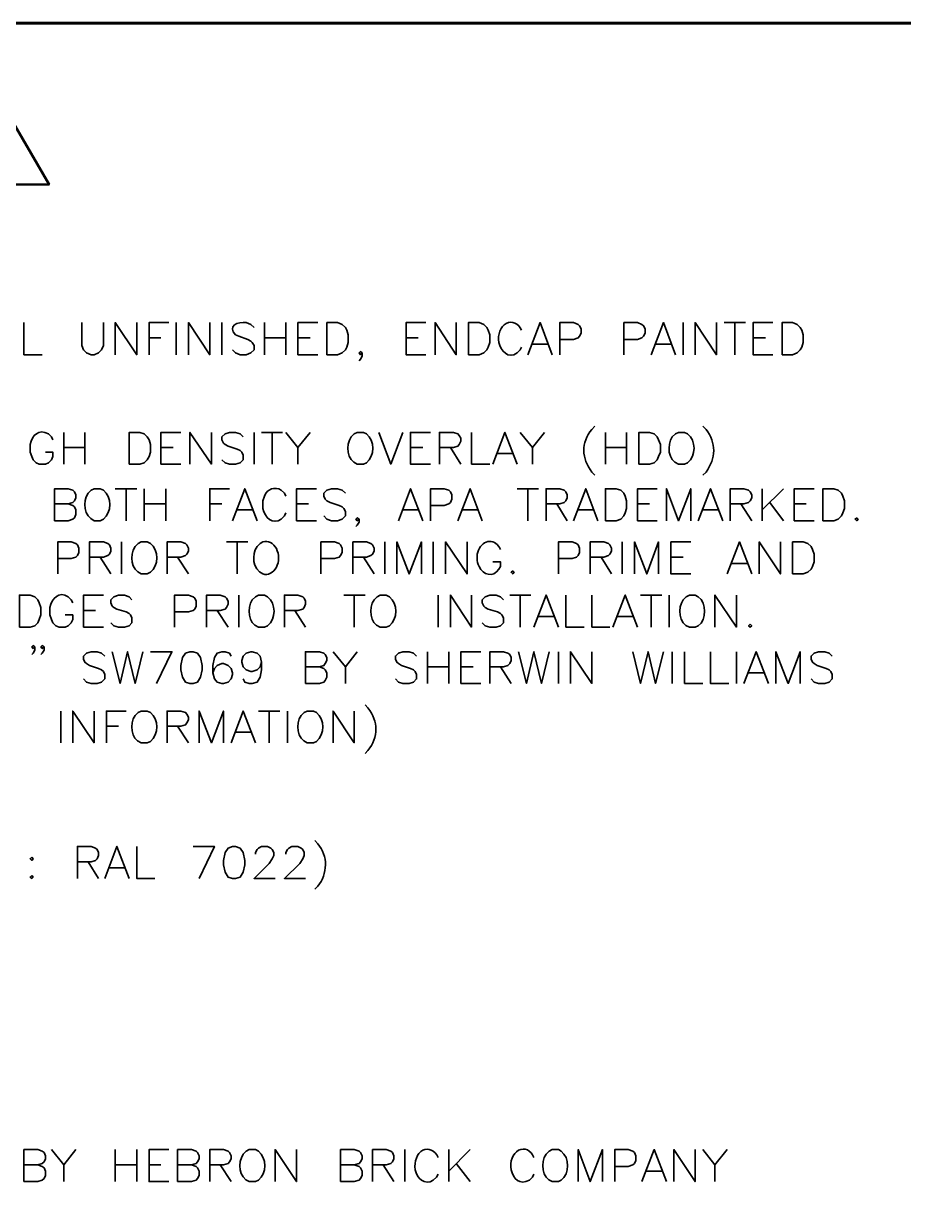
# Model space of a CAD drawing. Header units: inches. Extents: x 5 to 516, y -193 to 129.
# Drawn here: x 98.66 to 107.27, y -116.15 to -104.78 of the extents above; entities that cross this region are included whole.
import ezdxf

# ---------------------------------------------------------------- set-up
doc = ezdxf.new("R2010")
doc.units = ezdxf.units.IN
doc.header["$MEASUREMENT"] = 0
doc.layers.add('PDF4_Geometry', color=7, linetype='Continuous')

msp = doc.modelspace()

# ---------------------------------------------------------------- linework, layer by layer
at = {"layer": 'PDF4_Geometry', "lineweight": 60}
msp.add_lwpolyline([(139.8887591, -104.7829852), (12.888749, -104.7829852)], dxfattribs=at)
at = {"layer": 'PDF4_Geometry', "lineweight": 50}
msp.add_lwpolyline([(98.4820887, -105.6129854), (98.9154221, -106.3596521), (98.0487554, -106.3596521)], close=True, dxfattribs=at)
at = {"layer": 'PDF4_Geometry', "lineweight": 35}
for points in [[(98.6687546, -107.7096516), (98.6687546, -108.022985), (98.8487546, -108.022985)], [(99.235422, -107.7096516), (99.235422, -107.932985), (99.2520887, -107.9763183), (99.2820887, -108.0063183), (99.325422, -108.022985), (99.355422, -108.022985), (99.3987553, -108.0063183), (99.4287553, -107.9763183), (99.445422, -107.932985), (99.445422, -107.7096516)], [(99.5620889, -108.0229858), (99.5620889, -107.7096525), (99.772089, -108.0229858), (99.772089, -107.7096525)], [(99.8920891, -108.0229858), (99.8920891, -107.7096525), (100.0854225, -107.7096525)], [(100.1587551, -107.7096516), (100.1587551, -108.022985)], [(100.278757, -108.0229858), (100.278757, -107.7096525), (100.4854237, -108.0229858), (100.4854237, -107.7096525)], [(100.6054206, -107.7096516), (100.6054206, -108.022985)], [(100.9187548, -107.7563198), (100.8887548, -107.7263198), (100.8420881, -107.7096531)], [(101.0220873, -107.7096516), (101.0220873, -108.022985)], [(101.2287557, -107.7096516), (101.2287557, -108.022985)], [(101.5420876, -108.0229858), (101.3487543, -108.0229858), (101.3487543, -107.7096525), (101.5420876, -107.7096525)], [(102.5987555, -108.0229858), (102.4054221, -108.0229858), (102.4054221, -107.7096525), (102.5987555, -107.7096525)], [(102.6887541, -108.0229858), (102.6887541, -107.7096525), (102.8954208, -108.0229858), (102.8954208, -107.7096525)], [(103.5954246, -108.0229858), (103.7154246, -107.7096525), (103.8354247, -108.0229858)], [(103.9087554, -108.0229858), (103.9087554, -107.7096525), (104.0420888, -107.7096525), (104.0887554, -107.7263191), (104.1020888, -107.7396525), (104.1187554, -107.7696525), (104.1187554, -107.8129858), (104.1020888, -107.8429858), (104.0887554, -107.8596525), (104.0420888, -107.8729858), (103.9087554, -107.8729858)], [(104.5354238, -108.0229858), (104.5354238, -107.7096525), (104.6687571, -107.7096525), (104.7120904, -107.7263191), (104.7287571, -107.7396525), (104.7420904, -107.7696525), (104.7420904, -107.8129858), (104.7287571, -107.8429858), (104.7120904, -107.8596525), (104.6687571, -107.8729858), (104.5354238, -107.8729858)], [(104.8020898, -108.0229858), (104.9220898, -107.7096525), (105.0387565, -108.0229858)], [(105.1154239, -107.7096516), (105.1154239, -108.022985)], [(105.2320893, -108.0229858), (105.2320893, -107.7096525), (105.4420893, -108.0229858), (105.4420893, -107.7096525)], [(105.5154213, -107.7096516), (105.7254213, -107.7096516)], [(105.6187572, -107.7096516), (105.6187572, -108.022985)], [(105.99209, -108.0229858), (105.7987567, -108.0229858), (105.7987567, -107.7096525), (105.99209, -107.7096525)], [(100.7387548, -107.8296531), (100.7687548, -107.8429865), (100.8587548, -107.8729865), (100.8887548, -107.8896532), (100.9020881, -107.9029865), (100.9187548, -107.9329865), (100.9187548, -107.9763198), (100.8887548, -108.0063198), (100.8420881, -108.0229865), (100.7820881, -108.0229865), (100.7387548, -108.0063198), (100.7087548, -107.9763198)], [(99.8920891, -107.8596523), (100.0087558, -107.8596523)], [(101.0220873, -107.8596523), (101.228754, -107.8596523)], [(101.3487543, -107.8596523), (101.4687543, -107.8596523)], [(102.4054221, -107.8596523), (102.5254221, -107.8596523)], [(103.4920903, -108.0063187), (103.5220904, -107.9763187), (103.5354237, -107.9496521)], [(103.6420894, -107.9196533), (103.7887561, -107.9196533)], [(104.8454247, -107.9196533), (104.9954248, -107.9196533)], [(105.7987567, -107.8596523), (105.9187567, -107.8596523)], [(101.9754226, -108.0063198), (101.9587559, -108.0229865), (101.9454226, -108.0063198), (101.9587559, -107.9929865), (101.9754226, -108.0063198), (101.9754226, -108.0363198), (101.9587559, -108.0663198), (101.9454226, -108.0829865)], [(104.2520884, -108.7229845), (104.2220884, -108.7529845)], [(105.3087562, -108.7229845), (105.3387562, -108.7529845)], [(98.95209, -108.8563192), (98.9387567, -108.8263192), (98.9087566, -108.7963192)], [(99.0587557, -108.7829855), (99.0587557, -109.0929855)], [(99.2654208, -108.7829855), (99.2654208, -109.0929855)], [(100.2020878, -109.0929864), (100.0087544, -109.0929864), (100.0087544, -108.7829864), (100.2020878, -108.7829864)], [(100.2920898, -109.0929864), (100.2920898, -108.7829864), (100.5020898, -109.0929864), (100.5020898, -108.7829864)], [(100.812089, -108.8263187), (100.782089, -108.7963187), (100.7387557, -108.7829854), (100.6787557, -108.7829854), (100.6354224, -108.7963187), (100.6054224, -108.8263187), (100.6054224, -108.8563187), (100.6187557, -108.8863187), (100.6354224, -108.8996521), (100.6654224, -108.9163187), (100.7554224, -108.9463187), (100.782089, -108.9596521), (100.7987557, -108.9763188), (100.812089, -109.0063188), (100.812089, -109.0496521), (100.782089, -109.0796521), (100.7387557, -109.0929854), (100.6787557, -109.0929854), (100.6354224, -109.0796521), (100.6054224, -109.0496521)], [(100.9187548, -108.7829855), (100.9187548, -109.0929855)], [(100.9920885, -108.7829855), (101.1987552, -108.7829855)], [(101.0954244, -108.7829855), (101.0954244, -109.0929855)], [(101.2287557, -108.7829855), (101.3487558, -108.9296521), (101.3487558, -109.0929855)], [(101.4687562, -108.7829855), (101.3487562, -108.9296521)], [(102.0187578, -108.7963188), (101.9887578, -108.7829855), (101.9287578, -108.7829855), (101.8987578, -108.7963188), (101.8687578, -108.8263188)], [(102.1387561, -108.7829855), (102.2554228, -109.0929855), (102.3754228, -108.7829855)], [(102.6454237, -109.0929864), (102.4487571, -109.0929864), (102.4487571, -108.7829864), (102.6454237, -108.7829864)], [(102.7320891, -109.0929864), (102.7320891, -108.7829864), (102.8687557, -108.7829864), (102.9120891, -108.7963198), (102.9254224, -108.8129864), (102.9420891, -108.8396531), (102.9420891, -108.8696531), (102.9254224, -108.8996531), (102.9120891, -108.9163198), (102.8687557, -108.9296531), (102.7320891, -108.9296531)], [(103.0454232, -108.7829855), (103.0454232, -109.0929855), (103.2254233, -109.0929855)], [(103.2554215, -109.0929864), (103.3720882, -108.7829864), (103.4920882, -109.0929864)], [(103.5220875, -108.7829855), (103.6420875, -108.9296521), (103.6420875, -109.0929855)], [(103.7587547, -108.7829855), (103.6420881, -108.9296521)], [(104.3554209, -108.7829855), (104.3554209, -109.0929855)], [(104.5620893, -108.7829855), (104.5620893, -109.0929855)], [(105.1587558, -108.7963188), (105.1287558, -108.7829855), (105.0687558, -108.7829855), (105.0387558, -108.7963188), (105.0087558, -108.8263188)], [(98.7287566, -108.8996526), (98.7287566, -108.9763192), (98.7454233, -109.0196526), (98.7587566, -109.0496526), (98.7887566, -109.0796526), (98.8187566, -109.0929859), (98.8787566, -109.0929859), (98.9087566, -109.0796526), (98.9387567, -109.0496526), (98.95209, -109.0196526), (98.95209, -108.9763192), (98.8787566, -108.9763192)], [(99.0587557, -108.929653), (99.2654224, -108.929653)], [(100.0087544, -108.929653), (100.1287544, -108.929653)], [(102.4487571, -108.929653), (102.5687571, -108.929653)], [(102.8387548, -108.929653), (102.9420881, -109.0929863)], [(104.3554209, -108.929653), (104.5620876, -108.929653)], [(101.9287578, -109.0929855), (101.9887578, -109.0929855), (102.0187578, -109.0796522)], [(103.2987565, -108.9896522), (103.4487565, -108.9896522)], [(105.0687558, -109.0929855), (105.1287558, -109.0929855), (105.1587558, -109.0796522)], [(104.2220884, -109.1696512), (104.2520884, -109.1996512)], [(105.3387562, -109.1696512), (105.3087562, -109.1996512)], [(98.968756, -109.6463193), (98.968756, -109.332986), (99.1020893, -109.332986), (99.1454227, -109.3463193), (99.1620893, -109.362986), (99.1754227, -109.392986), (99.1754227, -109.422986), (99.1620893, -109.452986), (99.1454227, -109.4663193), (99.1020893, -109.4796527), (98.968756, -109.4796527)], [(99.4454205, -109.3463202), (99.4154205, -109.3329869), (99.3554205, -109.3329869), (99.3254205, -109.3463202), (99.2954205, -109.3763202)], [(99.5620889, -109.3329869), (99.772089, -109.3329869)], [(99.6687547, -109.3329869), (99.6687547, -109.6463202)], [(99.8454243, -109.3329869), (99.8454243, -109.6463202)], [(100.0554226, -109.3329869), (100.0554226, -109.6463202)], [(100.4854221, -109.6463193), (100.4854221, -109.332986), (100.6787554, -109.332986)], [(100.7087565, -109.6463193), (100.8287565, -109.332986), (100.9487565, -109.6463193)], [(101.0220891, -109.4063189), (101.0054224, -109.4529856), (101.0054224, -109.5263189)], [(101.2287557, -109.4063189), (101.2154224, -109.3763189), (101.1854224, -109.3463189)], [(101.5287548, -109.6463193), (101.3354215, -109.6463193), (101.3354215, -109.332986), (101.5287548, -109.332986)], [(101.8120891, -109.3763184), (101.7820891, -109.3463184), (101.7354225, -109.3329851), (101.6754225, -109.3329851), (101.6320891, -109.3463184), (101.6020891, -109.3763184), (101.6020891, -109.4063184), (101.6154224, -109.4363185), (101.6320891, -109.4529851), (101.6620891, -109.4663185), (101.7520891, -109.4963185), (101.7820891, -109.5096518), (101.7954225, -109.5263185), (101.8120891, -109.5563185), (101.8120891, -109.5996518), (101.7820891, -109.6296518), (101.7354225, -109.6463185), (101.6754225, -109.6463185), (101.6320891, -109.6296518), (101.6020891, -109.5996518)], [(102.3320884, -109.6463193), (102.448755, -109.332986), (102.568755, -109.6463193)], [(102.6454225, -109.6463193), (102.6454225, -109.332986), (102.7787559, -109.332986), (102.8220892, -109.3463193), (102.8387559, -109.362986), (102.8520892, -109.392986), (102.8520892, -109.4363193), (102.8387559, -109.4663193), (102.8220892, -109.4796527), (102.7787559, -109.4963193), (102.6454225, -109.4963193)], [(102.9120885, -109.6463193), (103.0320885, -109.332986), (103.1487552, -109.6463193)], [(103.4920887, -109.3329869), (103.7020887, -109.3329869)], [(103.5954246, -109.3329869), (103.5954246, -109.6463202)], [(103.7754241, -109.6463193), (103.7754241, -109.332986), (103.9087575, -109.332986), (103.9520908, -109.3463193), (103.9687575, -109.362986), (103.9820908, -109.392986), (103.9820908, -109.422986), (103.9687575, -109.452986), (103.9520908, -109.4663193), (103.9087575, -109.4796527), (103.7754241, -109.4796527)], [(104.0420901, -109.6463193), (104.1620901, -109.332986), (104.2820901, -109.6463193)], [(104.8620884, -109.6463193), (104.6687551, -109.6463193), (104.6687551, -109.332986), (104.8620884, -109.332986)], [(104.9520905, -109.6463193), (104.9520905, -109.332986), (105.0687571, -109.6463193), (105.1887572, -109.332986), (105.1887572, -109.6463193)], [(105.2620914, -109.6463193), (105.3820914, -109.332986), (105.5020915, -109.6463193)], [(105.5754222, -109.6463193), (105.5754222, -109.332986), (105.7087556, -109.332986), (105.7554222, -109.3463193), (105.7687556, -109.362986), (105.7854222, -109.392986), (105.7854222, -109.422986), (105.7687556, -109.452986), (105.7554222, -109.4663193), (105.7087556, -109.4796527), (105.5754222, -109.4796527)], [(105.8887564, -109.3329869), (105.8887564, -109.6463202)], [(106.0954248, -109.3329869), (105.8887582, -109.5396536)], [(106.3954239, -109.6463193), (106.2020906, -109.6463193), (106.2020906, -109.332986), (106.3954239, -109.332986)], [(99.1020907, -109.4796527), (99.145424, -109.4963193), (99.1620907, -109.5096527), (99.175424, -109.5396527), (99.175424, -109.5863193), (99.1620907, -109.6163193), (99.145424, -109.6296527), (99.1020907, -109.6463193), (98.9687573, -109.6463193)], [(99.8454243, -109.4796527), (100.0554244, -109.4796527)], [(100.4854221, -109.4796527), (100.6054221, -109.4796527)], [(100.7554213, -109.5396519), (100.902088, -109.5396519)], [(101.3354215, -109.4796527), (101.4520882, -109.4796527)], [(102.3754233, -109.5396519), (102.5254233, -109.5396519)], [(102.9554235, -109.5396519), (103.1054235, -109.5396519)], [(103.8787566, -109.4796527), (103.98209, -109.6463193)], [(104.0887549, -109.5396519), (104.2354216, -109.5396519)], [(104.6687551, -109.4796527), (104.7854218, -109.4796527)], [(105.3087562, -109.5396519), (105.4554229, -109.5396519)], [(105.6787581, -109.4796527), (105.7854248, -109.6463193)], [(105.9620901, -109.4663182), (106.0954235, -109.6463182)], [(106.2020906, -109.4796527), (106.3187572, -109.4796527)], [(99.3554205, -109.6463202), (99.4154205, -109.6463202), (99.4454205, -109.6296536)], [(101.1854224, -109.6296523), (101.2154224, -109.5996523), (101.2287557, -109.5696523)], [(101.9454238, -109.6296517), (101.9287572, -109.6463183), (101.9154238, -109.6296517), (101.9287572, -109.6163183), (101.9454238, -109.6296517), (101.9454238, -109.6596517), (101.9287572, -109.6896517), (101.9154238, -109.702985)], [(98.9987548, -110.1663203), (98.9987548, -109.8529869), (99.1320881, -109.8529869), (99.1754214, -109.8696536), (99.1920881, -109.8829869), (99.2054214, -109.9129869), (99.2054214, -109.9563203), (99.1920881, -109.9863203), (99.1754214, -110.0029869), (99.1320881, -110.0163203), (98.9987548, -110.0163203)], [(99.3087557, -110.1663203), (99.3087557, -109.8529869), (99.4454224, -109.8529869), (99.4887557, -109.8696536), (99.5054224, -109.8829869), (99.5187557, -109.9129869), (99.5187557, -109.9429869), (99.5054224, -109.9729869), (99.4887557, -109.9863203), (99.4454224, -110.0029869), (99.3087557, -110.0029869)], [(99.6220899, -109.8529861), (99.6220899, -110.1663195)], [(99.9054222, -109.8696528), (99.8754222, -109.8529861), (99.8154222, -109.8529861), (99.7854222, -109.8696528), (99.7554222, -109.8963194)], [(100.0687554, -110.1663203), (100.0687554, -109.8529869), (100.2020887, -109.8529869), (100.2487554, -109.8696536), (100.2620887, -109.8829869), (100.2787554, -109.9129869), (100.2787554, -109.9429869), (100.2620887, -109.9729869), (100.2487554, -109.9863203), (100.2020887, -110.0029869), (100.0687554, -110.0029869)], [(100.6487556, -109.8529861), (100.8587556, -109.8529861)], [(100.7554213, -109.8529861), (100.7554213, -110.1663195)], [(101.0054213, -109.8529861), (100.9787546, -109.8696528), (100.9487546, -109.8963194)], [(101.5720887, -110.1663203), (101.5720887, -109.8529869), (101.705422, -109.8529869), (101.7520887, -109.8696536), (101.7654221, -109.8829869), (101.7820887, -109.9129869), (101.7820887, -109.9563203), (101.7654221, -109.9863203), (101.7520887, -110.0029869), (101.705422, -110.0163203), (101.5720887, -110.0163203)], [(101.8854229, -110.1663203), (101.8854229, -109.8529869), (102.0187562, -109.8529869), (102.0620896, -109.8696536), (102.0787562, -109.8829869), (102.0920896, -109.9129869), (102.0920896, -109.9429869), (102.0787562, -109.9729869), (102.0620896, -109.9863203), (102.0187562, -110.0029869), (101.8854229, -110.0029869)], [(102.198757, -109.8529861), (102.198757, -110.1663195)], [(102.3154224, -110.1663203), (102.3154224, -109.8529869), (102.4354224, -110.1663203), (102.5554224, -109.8529869), (102.5554224, -110.1663203)], [(102.6720881, -109.8529861), (102.6720881, -110.1663195)], [(102.79209, -110.1663203), (102.79209, -109.8529869), (103.00209, -110.1663203), (103.00209, -109.8529869)], [(103.8954226, -110.1663203), (103.8954226, -109.8529869), (104.028756, -109.8529869), (104.0720893, -109.8696536), (104.088756, -109.8829869), (104.1020893, -109.9129869), (104.1020893, -109.9563203), (104.088756, -109.9863203), (104.0720893, -110.0029869), (104.028756, -110.0163203), (103.8954226, -110.0163203)], [(104.2054236, -110.1663203), (104.2054236, -109.8529869), (104.3387569, -109.8529869), (104.3854236, -109.8696536), (104.398757, -109.8829869), (104.4154236, -109.9129869), (104.4154236, -109.9429869), (104.398757, -109.9729869), (104.3854236, -109.9863203), (104.3387569, -110.0029869), (104.2054236, -110.0029869)], [(104.5187578, -109.8529861), (104.5187578, -110.1663195)], [(104.6387563, -110.1663203), (104.6387563, -109.8529869), (104.7587563, -110.1663203), (104.875423, -109.8529869), (104.875423, -110.1663203)], [(105.1887554, -110.1663203), (104.995422, -110.1663203), (104.995422, -109.8529869), (105.1887554, -109.8529869)], [(105.5454234, -110.1663203), (105.6654234, -109.8529869), (105.7854235, -110.1663203)], [(105.8587576, -110.1663203), (105.8587576, -109.8529869), (106.0654243, -110.1663203), (106.0654243, -109.8529869)], [(99.4154215, -110.0029868), (99.5187548, -110.1663201)], [(100.1720879, -110.0029868), (100.2787546, -110.1663201)], [(101.9887554, -110.0029868), (102.0920887, -110.1663201)], [(103.3120886, -110.1196532), (103.3287552, -110.0929865), (103.3287552, -110.0463199), (103.2554219, -110.0463199)], [(104.3120893, -110.0029868), (104.4154227, -110.1663201)], [(104.995422, -110.0029868), (105.115422, -110.0029868)], [(105.5920882, -110.062986), (105.7387549, -110.062986)], [(99.8154222, -110.1663195), (99.8754222, -110.1663195), (99.9054222, -110.1496528)], [(99.1454222, -110.4496523), (99.1320889, -110.4196523), (99.1020889, -110.3896523)], [(99.4454213, -110.6863195), (99.252088, -110.6863195), (99.252088, -110.3729861), (99.4454213, -110.3729861)], [(99.7254224, -110.4196535), (99.6987558, -110.3896535), (99.6520891, -110.3729868), (99.5920891, -110.3729868), (99.5487557, -110.3896535), (99.5187557, -110.4196535), (99.5187557, -110.4496535), (99.5320891, -110.4796535), (99.5487557, -110.4929868), (99.5787558, -110.5096535), (99.6687558, -110.5363202), (99.6987558, -110.5529868), (99.7120891, -110.5663202), (99.7254224, -110.5963202), (99.7254224, -110.6429868), (99.6987558, -110.6729868), (99.6520891, -110.6863202), (99.5920891, -110.6863202), (99.5487557, -110.6729868), (99.5187557, -110.6429868)], [(100.1420891, -110.6863195), (100.1420891, -110.3729861), (100.2787558, -110.3729861), (100.3220891, -110.3896528), (100.3387558, -110.4029861), (100.3520891, -110.4329861), (100.3520891, -110.4796528), (100.3387558, -110.5096528), (100.3220891, -110.5229862), (100.2787558, -110.5363195), (100.1420891, -110.5363195)], [(100.4554233, -110.6863195), (100.4554233, -110.3729861), (100.5887566, -110.3729861), (100.6354233, -110.3896528), (100.6487567, -110.4029861), (100.6654233, -110.4329861), (100.6654233, -110.4629861), (100.6487567, -110.4929862), (100.6354233, -110.5096528), (100.5887566, -110.5229862), (100.4554233, -110.5229862)], [(100.7687575, -110.3729853), (100.7687575, -110.6863187)], [(101.0520897, -110.389652), (101.0220897, -110.3729853), (100.9620897, -110.3729853), (100.9320897, -110.389652), (100.9020897, -110.419652)], [(101.215423, -110.6863195), (101.215423, -110.3729861), (101.3487563, -110.3729861), (101.395423, -110.3896528), (101.4087563, -110.4029861), (101.4220896, -110.4329861), (101.4220896, -110.4629861), (101.4087563, -110.4929862), (101.395423, -110.5096528), (101.3487563, -110.5229862), (101.215423, -110.5229862)], [(101.7954231, -110.3729853), (102.0054232, -110.3729853)], [(101.8987557, -110.3729853), (101.8987557, -110.6863187)], [(102.2420889, -110.389652), (102.2120889, -110.3729853), (102.1520889, -110.3729853), (102.1220889, -110.389652), (102.0920889, -110.419652)], [(102.7187563, -110.3729853), (102.7187563, -110.6863187)], [(102.8387548, -110.6863195), (102.8387548, -110.3729861), (103.0454215, -110.6863195), (103.0454215, -110.3729861)], [(103.3587574, -110.4196535), (103.3287574, -110.3896535), (103.2854241, -110.3729868), (103.2254241, -110.3729868), (103.1787574, -110.3896535), (103.1487574, -110.4196535), (103.1487574, -110.4496535), (103.1654241, -110.4796535), (103.1787574, -110.4929868), (103.2087574, -110.5096535), (103.2987574, -110.5363202), (103.3287574, -110.5529868), (103.3420907, -110.5663202), (103.3587574, -110.5963202), (103.3587574, -110.6429868), (103.3287574, -110.6729868), (103.2854241, -110.6863202), (103.2254241, -110.6863202), (103.1787574, -110.6729868), (103.1487574, -110.6429868)], [(103.418755, -110.3729853), (103.6254217, -110.3729853)], [(103.5220875, -110.3729853), (103.5220875, -110.6863187)], [(103.6554222, -110.6863195), (103.7754222, -110.3729861), (103.8954222, -110.6863195)], [(103.9687564, -110.3729853), (103.9687564, -110.6863187), (104.1454231, -110.6863187)], [(104.2220896, -110.3729853), (104.2220896, -110.6863187), (104.3987563, -110.6863187)], [(104.428758, -110.6863195), (104.548758, -110.3729861), (104.6687581, -110.6863195)], [(104.6987572, -110.3729853), (104.9054239, -110.3729853)], [(104.8020898, -110.3729853), (104.8020898, -110.6863187)], [(104.978756, -110.3729853), (104.978756, -110.6863187)], [(105.2620882, -110.389652), (105.2320882, -110.3729853), (105.1754215, -110.3729853), (105.1454215, -110.389652), (105.1154215, -110.419652)], [(105.4254215, -110.6863195), (105.4254215, -110.3729861), (105.6354215, -110.6863195), (105.6354215, -110.3729861)], [(98.9220889, -110.4929856), (98.9220889, -110.5663189), (98.9387556, -110.6129856), (98.9520889, -110.6429856), (98.9820889, -110.6729856), (99.0120889, -110.686319), (99.0720889, -110.686319), (99.1020889, -110.6729856), (99.1320889, -110.6429856), (99.1454222, -110.6129856), (99.1454222, -110.5663189), (99.0720889, -110.5663189)], [(99.252088, -110.522986), (99.3687547, -110.522986)], [(100.5587558, -110.522986), (100.6654225, -110.6863194)], [(101.3187555, -110.522986), (101.4220888, -110.6863194)], [(100.9620897, -110.6863187), (101.0220897, -110.6863187), (101.0520897, -110.6729854)], [(102.1520889, -110.6863187), (102.2120889, -110.6863187), (102.2420889, -110.6729854)], [(103.7020904, -110.582987), (103.848757, -110.582987)], [(104.4754228, -110.582987), (104.6220895, -110.582987)], [(105.1754215, -110.6863187), (105.2320882, -110.6863187), (105.2620882, -110.6729854)], [(98.7754237, -110.8796518), (98.758757, -110.8963184), (98.7454237, -110.8796518), (98.758757, -110.8663184), (98.7754237, -110.8796518), (98.7754237, -110.9096518), (98.758757, -110.9396518), (98.7454237, -110.9529851)], [(98.8654234, -110.8796518), (98.8487568, -110.8963184), (98.8354234, -110.8796518), (98.8487568, -110.8663184), (98.8654234, -110.8796518), (98.8654234, -110.9096518), (98.8487568, -110.9396518), (98.8354234, -110.9529851)], [(99.4587564, -110.9696515), (99.4287564, -110.9396515), (99.3854231, -110.9263182), (99.3254231, -110.9263182), (99.2820897, -110.9396515), (99.2520897, -110.9696515), (99.2520897, -110.9996515), (99.2654231, -111.0296515), (99.2820897, -111.0429848), (99.3087564, -111.0596515), (99.3987564, -111.0896515), (99.4287564, -111.1029848), (99.4454231, -111.1196515), (99.4587564, -111.1496515), (99.4587564, -111.1929849), (99.4287564, -111.2229849), (99.3854231, -111.2363182), (99.3254231, -111.2363182), (99.2820897, -111.2229849), (99.2520897, -111.1929849)], [(99.5320902, -110.9263199), (99.6087568, -111.23632), (99.6820902, -110.9263199), (99.7554235, -111.23632), (99.8320902, -110.9263199)], [(99.9654229, -111.2363192), (100.1154229, -110.9263192), (99.9054229, -110.9263192)], [(100.6954237, -110.9696515), (100.6787571, -110.9396515), (100.6354237, -110.9263182), (100.6054237, -110.9263182), (100.5587571, -110.9396515), (100.5320904, -110.9829848), (100.5154237, -111.0596515), (100.5154237, -111.1329848), (100.5320904, -111.1929849), (100.5587571, -111.2229849), (100.6054237, -111.2363182), (100.6187571, -111.2363182), (100.6654237, -111.2229849), (100.6954237, -111.1929849), (100.7087571, -111.1496515), (100.7087571, -111.1329848), (100.6954237, -111.0896515), (100.6654237, -111.0596515), (100.6187571, -111.0429848), (100.6054237, -111.0429848), (100.5587571, -111.0596515), (100.5320904, -111.0896515), (100.5154237, -111.1329848)], [(100.9920885, -111.0296525), (100.9787552, -111.0729858), (100.9487552, -111.1029858), (100.9020885, -111.1196525), (100.8887552, -111.1196525), (100.8420885, -111.1029858), (100.8120885, -111.0729858), (100.7987552, -111.0296525), (100.7987552, -111.0129858), (100.8120885, -110.9696524), (100.8420885, -110.9396524), (100.8887552, -110.9263191), (100.9020885, -110.9263191), (100.9487552, -110.9396524), (100.9787552, -110.9696524), (100.9920885, -111.0296525), (100.9920885, -111.1029858), (100.9787552, -111.1763191), (100.9487552, -111.2229858), (100.9020885, -111.2363191), (100.8720885, -111.2363191), (100.8287552, -111.2229858), (100.8120885, -111.1929858)], [(101.422088, -111.2363192), (101.422088, -110.9263192), (101.5587547, -110.9263192), (101.602088, -110.9396525), (101.6154214, -110.9529858), (101.632088, -110.9829859), (101.632088, -111.0129859), (101.6154214, -111.0429859), (101.602088, -111.0596525), (101.5587547, -111.0729859), (101.422088, -111.0729859)], [(101.6920906, -110.9263199), (101.8120906, -111.0729866), (101.8120906, -111.23632)], [(101.9287578, -110.9263199), (101.8120912, -111.0729866)], [(102.5087546, -110.9696515), (102.4787546, -110.9396515), (102.4354213, -110.9263182), (102.3754213, -110.9263182), (102.3320879, -110.9396515), (102.3020879, -110.9696515), (102.3020879, -110.9996515), (102.3154213, -111.0296515), (102.3320879, -111.0429848), (102.362088, -111.0596515), (102.4487546, -111.0896515), (102.4787546, -111.1029848), (102.4954213, -111.1196515), (102.5087546, -111.1496515), (102.5087546, -111.1929849), (102.4787546, -111.2229849), (102.4354213, -111.2363182), (102.3754213, -111.2363182), (102.3320879, -111.2229849), (102.3020879, -111.1929849)], [(102.6154237, -110.9263199), (102.6154237, -111.23632)], [(102.8220888, -110.9263199), (102.8220888, -111.23632)], [(103.1354241, -111.2363192), (102.9420907, -111.2363192), (102.9420907, -110.9263192), (103.1354241, -110.9263192)], [(103.2254227, -111.2363192), (103.2254227, -110.9263192), (103.3587561, -110.9263192), (103.4020894, -110.9396525), (103.4187561, -110.9529858), (103.4320894, -110.9829859), (103.4320894, -111.0129859), (103.4187561, -111.0429859), (103.4020894, -111.0596525), (103.3587561, -111.0729859), (103.2254227, -111.0729859)], [(103.5054215, -110.9263199), (103.5820882, -111.23632), (103.6554215, -110.9263199), (103.7287549, -111.23632), (103.8054215, -110.9263199)], [(103.8954226, -110.9263199), (103.8954226, -111.23632)], [(104.0120913, -111.2363192), (104.0120913, -110.9263192), (104.2220914, -111.2363192), (104.2220914, -110.9263192)], [(104.6220903, -110.9263199), (104.698757, -111.23632), (104.7720903, -110.9263199), (104.8454237, -111.23632), (104.9220903, -110.9263199)], [(105.0087548, -110.9263199), (105.0087548, -111.23632)], [(105.1287567, -110.9263199), (105.1287567, -111.23632), (105.3087568, -111.23632)], [(105.38209, -110.9263199), (105.38209, -111.23632), (105.56209, -111.23632)], [(105.6354232, -110.9263199), (105.6354232, -111.23632)], [(105.7087569, -111.2363192), (105.8287569, -110.9263192), (105.9487569, -111.2363192)], [(106.0220877, -111.2363192), (106.0220877, -110.9263192), (106.1420877, -111.2363192), (106.2587544, -110.9263192), (106.2587544, -111.2363192)], [(106.5720891, -110.9696515), (106.5420891, -110.9396515), (106.4987558, -110.9263182), (106.4387558, -110.9263182), (106.3954224, -110.9396515), (106.3654224, -110.9696515), (106.3654224, -110.9996515), (106.3787558, -111.0296515), (106.3954224, -111.0429848), (106.4254224, -111.0596515), (106.5120891, -111.0896515), (106.5420891, -111.1029848), (106.5587558, -111.1196515), (106.5720891, -111.1496515), (106.5720891, -111.1929849), (106.5420891, -111.2229849), (106.4987558, -111.2363182), (106.4387558, -111.2363182), (106.3954224, -111.2229849), (106.3654224, -111.1929849)], [(101.5587559, -111.0729857), (101.6020892, -111.0896524), (101.6154226, -111.1029857), (101.6320892, -111.1329857), (101.6320892, -111.1763191), (101.6154226, -111.2063191), (101.6020892, -111.2229857), (101.5587559, -111.2363191), (101.4220892, -111.2363191)], [(102.6154237, -111.0729857), (102.8220904, -111.0729857)], [(102.9420907, -111.0729857), (103.0620907, -111.0729857)], [(103.3287552, -111.0729857), (103.4320886, -111.2363191)], [(105.7554217, -111.132985), (105.9020884, -111.132985)], [(102.0054214, -111.4463192), (102.0320881, -111.4763192)], [(99.0287569, -111.5063201), (99.0287569, -111.8163201)], [(99.1454222, -111.8163194), (99.1454222, -111.5063194), (99.3554223, -111.8163194), (99.3554223, -111.5063194)], [(99.4754224, -111.8163194), (99.4754224, -111.5063194), (99.6687558, -111.5063194)], [(99.9054222, -111.5196534), (99.8754222, -111.5063201), (99.8154222, -111.5063201), (99.7854222, -111.5196534), (99.7554222, -111.5496534)], [(100.0687554, -111.8163194), (100.0687554, -111.5063194), (100.2020887, -111.5063194), (100.2487554, -111.5196527), (100.2620887, -111.5363194), (100.2787554, -111.5663194), (100.2787554, -111.592986), (100.2620887, -111.622986), (100.2487554, -111.6396527), (100.2020887, -111.652986), (100.0687554, -111.652986)], [(100.3820896, -111.8163194), (100.3820896, -111.5063194), (100.5020896, -111.8163194), (100.6187562, -111.5063194), (100.6187562, -111.8163194)], [(100.6954237, -111.8163194), (100.8120904, -111.5063194), (100.9320904, -111.8163194)], [(100.9620897, -111.5063201), (101.1720898, -111.5063201)], [(101.0654223, -111.5063201), (101.0654223, -111.8163201)], [(101.2454217, -111.5063201), (101.2454217, -111.8163201)], [(101.528754, -111.5196534), (101.498754, -111.5063201), (101.438754, -111.5063201), (101.408754, -111.5196534), (101.378754, -111.5496534)], [(101.6920906, -111.8163194), (101.6920906, -111.5063194), (101.8987573, -111.8163194), (101.8987573, -111.5063194)], [(99.4754224, -111.6529859), (99.5920891, -111.6529859)], [(100.1720879, -111.6529859), (100.2787546, -111.8163193)], [(99.8154222, -111.8163201), (99.8754222, -111.8163201), (99.9054222, -111.8029868)], [(100.7387553, -111.7129852), (100.8887553, -111.7129852)], [(101.438754, -111.8163201), (101.498754, -111.8163201), (101.528754, -111.8029868)], [(102.0320881, -111.8929859), (102.0054214, -111.9229859)], [(99.1920904, -113.1429847), (99.1920904, -112.8296514), (99.3254238, -112.8296514), (99.3687571, -112.846318), (99.3854238, -112.8596514), (99.3987571, -112.8896514), (99.3987571, -112.9196514), (99.3854238, -112.9496514), (99.3687571, -112.9663181), (99.3254238, -112.9796514), (99.1920904, -112.9796514)], [(99.4587564, -113.1429847), (99.5787564, -112.8296514), (99.6987564, -113.1429847)], [(99.7720872, -112.8296523), (99.7720872, -113.1429856), (99.9487539, -113.1429856)], [(100.3820896, -113.1429847), (100.5320896, -112.8296514), (100.3220896, -112.8296514)], [(100.9320876, -112.9063192), (100.9320876, -112.8896525), (100.9487542, -112.8596525), (100.9620876, -112.8463192), (100.9920876, -112.8296525), (101.0520876, -112.8296525), (101.0820876, -112.8463192), (101.0954209, -112.8596525), (101.1120876, -112.8896525), (101.1120876, -112.9196525), (101.0954209, -112.9496525), (101.0654209, -112.9963192), (100.9187542, -113.1429859), (101.1254209, -113.1429859)], [(101.2287557, -112.9063192), (101.2287557, -112.8896525), (101.2454224, -112.8596525), (101.2587558, -112.8463192), (101.2887558, -112.8296525), (101.3487558, -112.8296525), (101.3787558, -112.8463192), (101.3954224, -112.8596525), (101.4087558, -112.8896525), (101.4087558, -112.9196525), (101.3954224, -112.9496525), (101.3654224, -112.9963192), (101.2154224, -113.1429859), (101.4220891, -113.1429859)], [(101.5120911, -112.7729862), (101.5420911, -112.8029862)], [(99.2954229, -112.9796529), (99.3987563, -113.1429863)], [(99.5054212, -113.0396522), (99.6520879, -113.0396522)], [(101.5420911, -113.2196529), (101.5120911, -113.2463196)], [(98.6687546, -116.1063198), (98.6687546, -115.7929864), (98.8054213, -115.7929864), (98.8487546, -115.8096531), (98.8654213, -115.8229864), (98.8787546, -115.8529864), (98.8787546, -115.8829864), (98.8654213, -115.9129864), (98.8487546, -115.9296531), (98.8054213, -115.9429865), (98.6687546, -115.9429865)], [(98.9387538, -115.7929856), (99.0587538, -115.9429856), (99.0587538, -116.106319)], [(99.175421, -115.7929856), (99.0587544, -115.9429856)], [(99.5620889, -115.7929856), (99.5620889, -116.106319)], [(99.7720872, -115.7929856), (99.7720872, -116.106319)], [(100.0854225, -116.1063198), (99.8920891, -116.1063198), (99.8920891, -115.7929864), (100.0854225, -115.7929864)], [(100.1720879, -116.1063198), (100.1720879, -115.7929864), (100.3087546, -115.7929864), (100.3520879, -115.8096531), (100.3654213, -115.8229864), (100.3820879, -115.8529864), (100.3820879, -115.8829864), (100.3654213, -115.9129864), (100.3520879, -115.9296531), (100.3087546, -115.9429865), (100.1720879, -115.9429865)], [(100.4854221, -116.1063198), (100.4854221, -115.7929864), (100.6187554, -115.7929864), (100.6654221, -115.8096531), (100.6787554, -115.8229864), (100.6954221, -115.8529864), (100.6954221, -115.8829864), (100.6787554, -115.9129864), (100.6654221, -115.9296531), (100.6187554, -115.9429865), (100.4854221, -115.9429865)], [(100.96209, -115.8096523), (100.93209, -115.7929856), (100.87209, -115.7929856), (100.84209, -115.8096523), (100.81209, -115.8396523)], [(101.1254232, -116.1063198), (101.1254232, -115.7929864), (101.3354232, -116.1063198), (101.3354232, -115.7929864)], [(101.765421, -116.1063198), (101.765421, -115.7929864), (101.8987543, -115.7929864), (101.945421, -115.8096531), (101.9587543, -115.8229864), (101.975421, -115.8529864), (101.975421, -115.8829864), (101.9587543, -115.9129864), (101.945421, -115.9296531), (101.8987543, -115.9429865), (101.765421, -115.9429865)], [(102.0787551, -116.1063198), (102.0787551, -115.7929864), (102.2120885, -115.7929864), (102.2554218, -115.8096531), (102.2720885, -115.8229864), (102.2854218, -115.8529864), (102.2854218, -115.8829864), (102.2720885, -115.9129864), (102.2554218, -115.9296531), (102.2120885, -115.9429865), (102.0787551, -115.9429865)], [(102.3920893, -115.7929856), (102.3920893, -116.106319)], [(102.8220888, -115.7929856), (102.8220888, -116.106319)], [(103.0320904, -115.7929856), (102.8220904, -116.0029856)], [(103.9220883, -115.8096523), (103.8954217, -115.7929856), (103.8354217, -115.7929856), (103.8054217, -115.8096523), (103.7754217, -115.8396523)], [(104.0887549, -116.1063198), (104.0887549, -115.7929864), (104.2054216, -116.1063198), (104.3254216, -115.7929864), (104.3254216, -116.1063198)], [(104.445424, -116.1063198), (104.445424, -115.7929864), (104.5787574, -115.7929864), (104.6220907, -115.8096531), (104.6387574, -115.8229864), (104.6520907, -115.8529864), (104.6520907, -115.8996531), (104.6387574, -115.9296531), (104.6220907, -115.9429865), (104.5787574, -115.9596531), (104.445424, -115.9596531)], [(104.71209, -116.1063198), (104.83209, -115.7929864), (104.9520901, -116.1063198)], [(105.0254242, -116.1063198), (105.0254242, -115.7929864), (105.2320909, -116.1063198), (105.2320909, -115.7929864)], [(105.3087562, -115.7929856), (105.4254229, -115.9429856), (105.4254229, -116.106319)], [(105.5454234, -115.7929856), (105.4254234, -115.9429856)], [(98.8054225, -115.9429863), (98.8487558, -115.959653), (98.8654225, -115.9729863), (98.8787558, -116.0029863), (98.8787558, -116.0463197), (98.8654225, -116.0763197), (98.8487558, -116.0929863), (98.8054225, -116.1063197), (98.6687558, -116.1063197)], [(99.5620889, -115.9429863), (99.772089, -115.9429863)], [(99.8920891, -115.9429863), (100.0087558, -115.9429863)], [(100.3087558, -115.9429863), (100.3520891, -115.959653), (100.3654225, -115.9729863), (100.3820891, -116.0029863), (100.3820891, -116.0463197), (100.3654225, -116.0763197), (100.3520891, -116.0929863), (100.3087558, -116.1063197), (100.1720891, -116.1063197)], [(100.5887546, -115.9429863), (100.6954213, -116.1063197)], [(101.8987557, -115.9429863), (101.9454223, -115.959653), (101.9587557, -115.9729863), (101.9754223, -116.0029863), (101.9754223, -116.0463197), (101.9587557, -116.0763197), (101.9454223, -116.0929863), (101.8987557, -116.1063197), (101.7654223, -116.1063197)], [(102.1820877, -115.9429863), (102.285421, -116.1063197)], [(102.8954225, -115.9296535), (103.0320892, -116.1063202)], [(104.7587548, -116.0029873), (104.9054215, -116.0029873)], [(100.87209, -116.106319), (100.93209, -116.106319), (100.96209, -116.0929856)], [(102.6720896, -116.0929859), (102.7020896, -116.0629859), (102.7187563, -116.0329859)], [(103.6120889, -116.0929859), (103.6420889, -116.0629859), (103.6554222, -116.0329859)], [(103.8354217, -116.106319), (103.8954217, -116.106319), (103.9220883, -116.0929856)]]:
    msp.add_lwpolyline(points, dxfattribs=at)
for points in [[(101.6320897, -108.0229858), (101.6320897, -107.7096525), (101.735423, -107.7096525), (101.7820897, -107.7263191), (101.8120897, -107.7563191), (101.825423, -107.7829858), (101.8387563, -107.8296525), (101.8387563, -107.9029858), (101.825423, -107.9496525), (101.8120897, -107.9763191), (101.7820897, -108.0063191), (101.735423, -108.0229858)], [(103.0154211, -108.0229858), (103.0154211, -107.7096525), (103.1187544, -107.7096525), (103.1654211, -107.7263191), (103.1954211, -107.7563191), (103.2087544, -107.7829858), (103.2254211, -107.8296525), (103.2254211, -107.9029858), (103.2087544, -107.9496525), (103.1954211, -107.9763191), (103.1654211, -108.0063191), (103.1187544, -108.0229858)], [(106.0820887, -108.0229858), (106.0820887, -107.7096525), (106.185422, -107.7096525), (106.2287553, -107.7263191), (106.2587553, -107.7563191), (106.275422, -107.7829858), (106.2887553, -107.8296525), (106.2887553, -107.9029858), (106.275422, -107.9496525), (106.2587553, -107.9763191), (106.2287553, -108.0063191), (106.185422, -108.0229858)], [(99.6987568, -109.0929864), (99.6987568, -108.7829864), (99.8020902, -108.7829864), (99.8454235, -108.7963198), (99.8754235, -108.8263198), (99.8920902, -108.8563198), (99.9054235, -108.8996531), (99.9054235, -108.9763198), (99.8920902, -109.0196531), (99.8754235, -109.0496531), (99.8454235, -109.0796531), (99.8020902, -109.0929864)], [(104.6820879, -109.0929864), (104.6820879, -108.7829864), (104.7854212, -108.7829864), (104.8320879, -108.7963198), (104.8620879, -108.8263198), (104.8754212, -108.8563198), (104.8920879, -108.8996531), (104.8920879, -108.9763198), (104.8754212, -109.0196531), (104.8620879, -109.0496531), (104.8320879, -109.0796531), (104.7854212, -109.0929864)], [(104.3554209, -109.6463193), (104.3554209, -109.332986), (104.4587542, -109.332986), (104.5054209, -109.3463193), (104.5354209, -109.3763193), (104.5487543, -109.4063193), (104.5620876, -109.452986), (104.5620876, -109.5263193), (104.5487543, -109.5696527), (104.5354209, -109.5996527), (104.5054209, -109.6296527), (104.4587542, -109.6463193)], [(106.4820894, -109.6463193), (106.4820894, -109.332986), (106.588756, -109.332986), (106.6320894, -109.3463193), (106.6620894, -109.3763193), (106.6754227, -109.4063193), (106.6920894, -109.452986), (106.6920894, -109.5263193), (106.6754227, -109.5696527), (106.6620894, -109.5996527), (106.6320894, -109.6296527), (106.588756, -109.6463193)], [(106.8120895, -109.6163189), (106.7954229, -109.6296522), (106.8120895, -109.6463189), (106.8254229, -109.6296522)], [(106.1854246, -110.1663203), (106.1854246, -109.8529869), (106.2887579, -109.8529869), (106.3354246, -109.8696536), (106.3654246, -109.8963203), (106.3787579, -109.9263203), (106.3954246, -109.9729869), (106.3954246, -110.0463203), (106.3787579, -110.0929869), (106.3654246, -110.1196536), (106.3354246, -110.1496536), (106.2887579, -110.1663203)], [(103.4487571, -110.1363181), (103.4320905, -110.1496514), (103.4487571, -110.1663181), (103.4620905, -110.1496514)], [(98.625423, -110.6863195), (98.625423, -110.3729861), (98.7287564, -110.3729861), (98.775423, -110.3896528), (98.805423, -110.4196528), (98.8187564, -110.4496528), (98.835423, -110.4929862), (98.835423, -110.5663195), (98.8187564, -110.6129862), (98.805423, -110.6429862), (98.775423, -110.6729862), (98.7287564, -110.6863195)], [(105.7687579, -110.656319), (105.7554245, -110.6729857), (105.7687579, -110.686319), (105.7854245, -110.6729857)], [(100.2920898, -110.9263199), (100.2487565, -110.9396533), (100.2187565, -110.9829866), (100.2020898, -111.0596533), (100.2020898, -111.1029866), (100.2187565, -111.1763199), (100.2487565, -111.2229866), (100.2920898, -111.23632), (100.3220898, -111.23632), (100.3654232, -111.2229866), (100.3954232, -111.1763199), (100.4120898, -111.1029866), (100.4120898, -111.0596533), (100.3954232, -110.9829866), (100.3654232, -110.9396533), (100.3220898, -110.9263199)], [(100.7087565, -112.8296523), (100.6654232, -112.8463189), (100.6354232, -112.8896523), (100.6187565, -112.9663189), (100.6187565, -113.0096523), (100.6354232, -113.0829856), (100.6654232, -113.1296523), (100.7087565, -113.1429856), (100.7387565, -113.1429856), (100.7820899, -113.1296523), (100.8120899, -113.0829856), (100.8287565, -113.0096523), (100.8287565, -112.9663189), (100.8120899, -112.8896523), (100.7820899, -112.8463189), (100.7387565, -112.8296523)], [(98.7454215, -112.9363197), (98.7287549, -112.949653), (98.7454215, -112.9663197), (98.7587549, -112.949653)], [(98.7454215, -113.112986), (98.7287549, -113.1296526), (98.7454215, -113.142986), (98.7587549, -113.1296526)]]:
    msp.add_lwpolyline(points, close=True, dxfattribs=at)
for centre, major_axis, ratio, start_param, end_param in [((103.4306643, -107.865814), (0.0020238, 0.1609252), 0.7559185168, 5.2625130812, 8.0965615584), ((101.0342214, -110.0097325), (-0.0006641, 0.161035), 0.773427002, 2.9029105412, 6.5112036386), ((103.2214232, -110.0047502), (0.0077366, 0.1560534), 0.7828005831, 5.2772782176, 8.4931431651), ((102.6152509, -115.9568417), (-0.005772, 0.1679831), 0.7299005037, 5.2328485683, 8.0254315546), ((103.5486927, -115.9465368), (0.0076225, 0.158372), 0.7581092524, 5.2553992136, 8.1659956923)]:
    msp.add_ellipse(centre, major_axis=major_axis, ratio=ratio, start_param=start_param, end_param=end_param, dxfattribs=at)
for points in [[(100.8420881, -107.7096531), (100.7635881, -107.6969865), (100.6515881, -107.7418198), (100.7387548, -107.8296531)], [(103.3120903, -107.9029854), (103.3282014, -107.9872076), (103.4068681, -108.0685965), (103.4920903, -108.0063187)], [(98.9087566, -108.7963192), (98.8111455, -108.7459859), (98.7517566, -108.8093748), (98.7287566, -108.8996526)], [(101.8687578, -108.8263188), (101.8144245, -108.9092633), (101.8253689, -109.0554299), (101.9287578, -109.0929855)], [(102.0187578, -109.0796522), (102.1024245, -109.0113188), (102.1024245, -108.8646521), (102.0187578, -108.7963188)], [(104.2220884, -108.7529845), (104.1149217, -108.8893179), (104.1198661, -109.0322068), (104.2220884, -109.1696512)], [(105.0087558, -108.8263188), (104.9544224, -108.9092633), (104.9653669, -109.0554299), (105.0687558, -109.0929855)], [(105.1587558, -109.0796522), (105.2424225, -109.0113188), (105.2424225, -108.8646521), (105.1587558, -108.7963188)], [(105.3387562, -108.7529845), (105.440534, -108.8835401), (105.4359784, -109.037929), (105.3387562, -109.1696512)], [(101.1854224, -109.3463189), (101.1244224, -109.3078745), (101.0411446, -109.3353189), (101.0220891, -109.4063189)], [(99.2954205, -109.3763202), (99.240476, -109.4622647), (99.2537538, -109.602598), (99.3554205, -109.6463202)], [(99.4454205, -109.6296536), (99.5291427, -109.561598), (99.5285316, -109.414598), (99.4454205, -109.3463202)], [(101.0054224, -109.5263189), (101.0250891, -109.6116523), (101.097478, -109.6916523), (101.1854224, -109.6296523)], [(99.9054222, -110.1496528), (99.9884222, -110.087875), (99.9893111, -109.9291528), (99.9054222, -109.8696528)], [(99.7554222, -109.8963194), (99.6989222, -109.9892083), (99.7146999, -110.1224306), (99.8154222, -110.1663195)], [(100.9487546, -109.8963194), (100.8928102, -109.9801528), (100.9039213, -110.1184861), (101.0054213, -110.1663195)], [(103.1187552, -110.0929865), (103.1609774, -110.175931), (103.2528663, -110.2060421), (103.3120886, -110.1196532)], [(99.1020889, -110.3896523), (99.0141445, -110.3275967), (98.9417556, -110.4076523), (98.9220889, -110.4929856)], [(100.9020897, -110.419652), (100.8480342, -110.502152), (100.8589786, -110.6490965), (100.9620897, -110.6863187)], [(101.0520897, -110.6729854), (101.1352009, -110.6047076), (101.135812, -110.4577631), (101.0520897, -110.389652)], [(102.0920889, -110.419652), (102.0380333, -110.502152), (102.0489778, -110.6490409), (102.1520889, -110.6863187)], [(102.2420889, -110.6729854), (102.3252, -110.6047076), (102.3258111, -110.4577631), (102.2420889, -110.389652)], [(105.1154215, -110.419652), (105.0588104, -110.4939298), (105.0736437, -110.6572076), (105.1754215, -110.6863187)], [(105.2620882, -110.6729854), (105.3458104, -110.6127631), (105.3465326, -110.4499853), (105.2620882, -110.389652)], [(102.0320881, -111.4763192), (102.1381992, -111.6107081), (102.1355881, -111.7578747), (102.0320881, -111.8929859)], [(99.7554222, -111.5496534), (99.7010888, -111.6325979), (99.7120333, -111.7787646), (99.8154222, -111.8163201)], [(99.9054222, -111.8029868), (99.9890888, -111.7346535), (99.9890888, -111.5879868), (99.9054222, -111.5196534)], [(101.378754, -111.5496534), (101.3244207, -111.6325979), (101.3353651, -111.7787646), (101.438754, -111.8163201)], [(101.528754, -111.8029868), (101.6124207, -111.7346535), (101.6124207, -111.5879868), (101.528754, -111.5196534)], [(101.5420911, -112.8029862), (101.6447578, -112.922764), (101.6401467, -113.0987084), (101.5420911, -113.2196529)], [(100.81209, -115.8396523), (100.7577567, -115.9225967), (100.7687011, -116.0687634), (100.87209, -116.106319)], [(100.96209, -116.0929856), (101.0457567, -116.0246523), (101.0457567, -115.8779856), (100.96209, -115.8096523)], [(103.7754217, -115.8396523), (103.7175328, -115.9166523), (103.7348106, -116.0774856), (103.8354217, -116.106319)], [(103.9220883, -116.0929856), (104.0065328, -116.031819), (104.0065884, -115.870819), (103.9220883, -115.8096523)], [(102.4954229, -115.9896526), (102.5075896, -116.0734304), (102.5873674, -116.1467637), (102.6720896, -116.0929859)], [(103.4320889, -115.9896526), (103.4550889, -116.0799304), (103.5144777, -116.1433193), (103.6120889, -116.0929859)]]:
    msp.add_open_spline(points, degree=3, dxfattribs=at)

doc.saveas('drawing.dxf')
